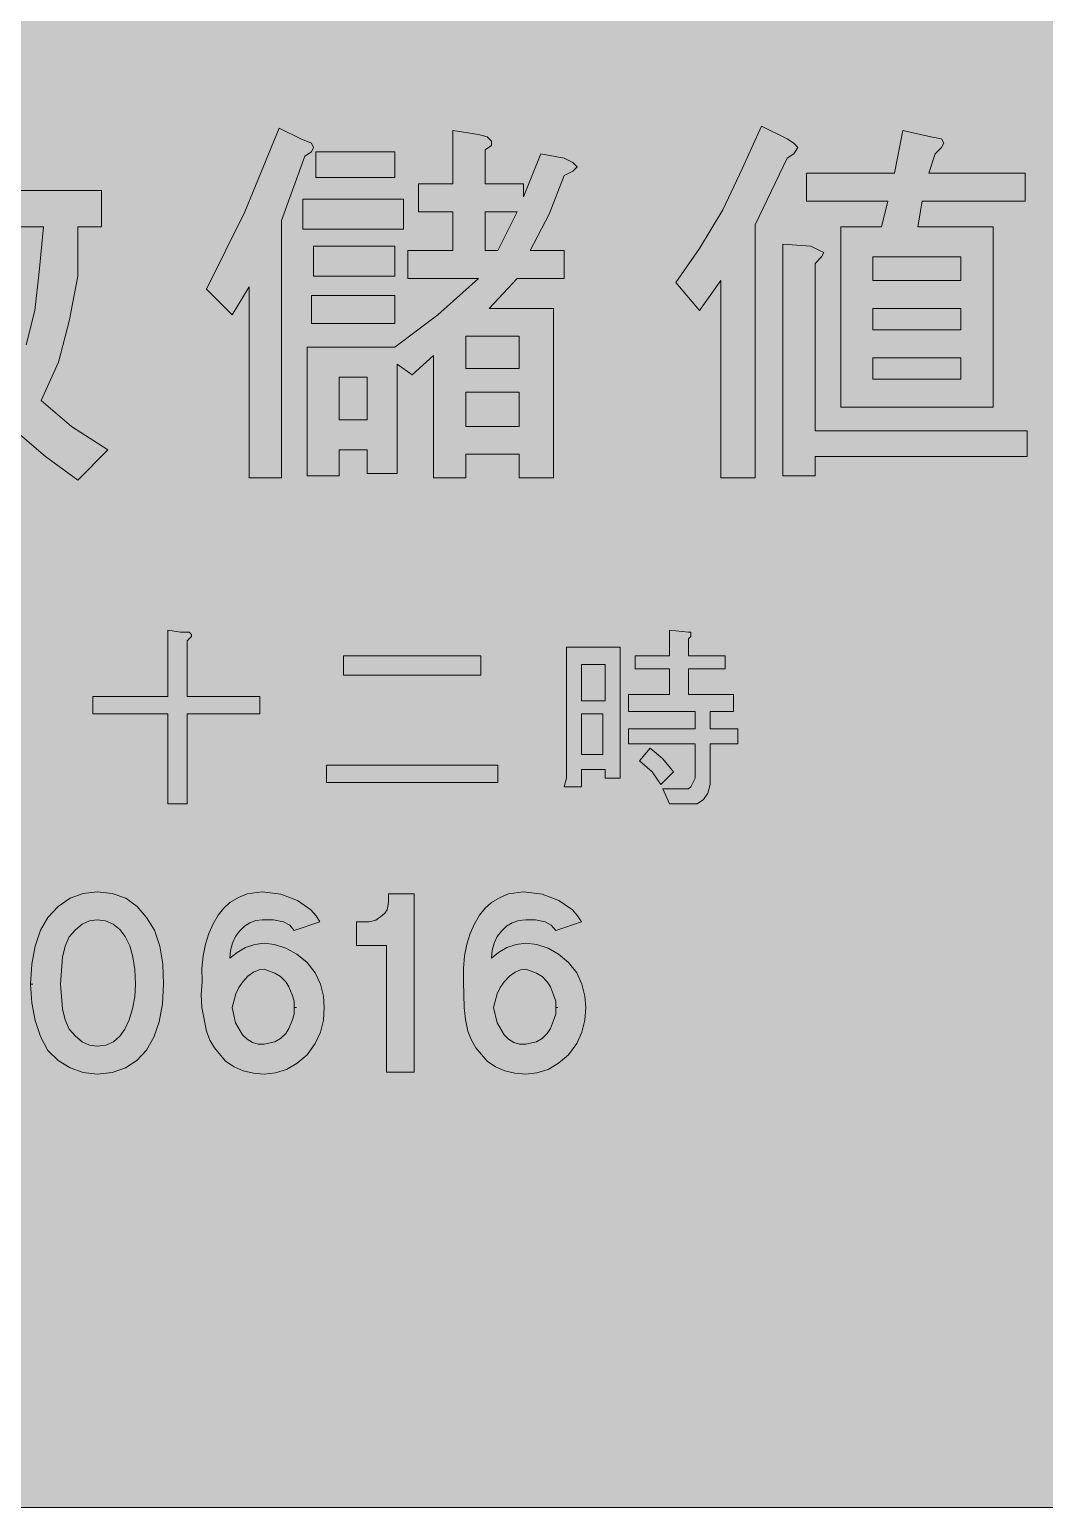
# Model space of a CAD drawing. Header units: metres. Extents: x 10 to 559, y 12 to 260.
# Drawn here: x 371.6 to 456.8, y 12.1 to 136.1 of the extents above; entities that cross this region are included whole.
import ezdxf

# ---------------------------------------------------------------- set-up
doc = ezdxf.new("R2010")
doc.units = ezdxf.units.M
for name, color, linetype, true_color in [('FILL_BLUE_0000FF', 7, 'Continuous', 0x0000ff), ('FILL_WHITE_FFFFFF', 7, 'Continuous', 0xffffff), ('STROKE_WHITE_FFFFFF', 7, 'Continuous', 0xffffff)]:
    doc.layers.add(name, color=color, linetype=linetype, true_color=true_color)

msp = doc.modelspace()

# ---------------------------------------------------------------- hatches: boundary and pattern name
at = {"layer": 'FILL_BLUE_0000FF', "true_color": 0x0000ff}
h = msp.add_hatch(color=7, dxfattribs=at)
h.dxf.hatch_style = 1
h.paths.add_polyline_path([(553.76, 259.97), (555.08, 259.58), (556.32, 258.96), (557.46, 258.12), (558.3, 256.98), (558.92, 255.74), (559.31, 254.42), (559.44, 253.08), (559.44, 19.26), (559.31, 17.91), (558.9, 16.56), (558.25, 15.32), (557.46, 14.22), (556.29, 13.28), (555.01, 12.6), (553.69, 12.2), (552.42, 12.06), (17.28, 12.06), (16.04, 12.2), (14.78, 12.6), (13.56, 13.28), (12.42, 14.22), (11.48, 15.36), (10.8, 16.61), (10.4, 17.92), (10.26, 19.26), (10.26, 253.08), (10.4, 254.41), (10.8, 255.6), (11.48, 256.93), (12.42, 258.12), (13.52, 259.04), (14.12, 259.36), (14.76, 259.56), (16.09, 259.97), (17.28, 260.1), (552.42, 260.1), (553.76, 259.97)])
at = {"layer": 'FILL_WHITE_FFFFFF', "true_color": 0xffffff}
h = msp.add_hatch(color=7, dxfattribs=at)
h.dxf.hatch_style = 1
h.paths.add_polyline_path([(389.7, 120.78), (392.58, 127.8), (394.38, 126.9), (395.28, 126.54), (395.46, 126.18), (395.28, 125.82), (394.74, 125.46), (392.76, 120.06), (392.76, 98.46), (390.06, 98.46), (390.06, 114.48), (388.62, 112.14), (386.46, 114.3), (389.7, 120.78)])
h = msp.add_hatch(color=7, dxfattribs=at)
h.dxf.hatch_style = 1
h.paths.add_polyline_path([(427.86, 117.72), (429.84, 120.96), (431.46, 124.38), (433.08, 127.98), (435.24, 126.9), (435.78, 126.54), (436.14, 126.18), (435.78, 125.64), (435.24, 125.28), (432.54, 119.7), (432.54, 98.46), (429.66, 98.46), (429.66, 115.02), (427.86, 112.5), (425.88, 114.84), (427.86, 117.72)])
h = msp.add_hatch(color=7, dxfattribs=at)
h.dxf.hatch_style = 1
h.paths.add_polyline_path([(362.16, 117.36), (363.6, 120.24), (364.68, 123.66), (365.58, 127.62), (367.92, 127.44), (368.82, 127.08), (369.18, 126.72), (369, 126.36), (368.28, 126), (367.38, 122.58), (377.64, 122.58), (377.64, 119.52), (375.66, 119.52), (375.66, 115.38), (374.94, 111.6), (374.04, 108.18), (372.6, 104.94), (375.12, 102.78), (378.18, 100.8), (375.66, 98.28), (372.96, 100.26), (370.44, 102.42), (367.92, 100.44), (363.6, 98.46), (361.62, 101.34), (363.6, 102.06), (365.4, 102.78), (367.02, 103.68), (368.46, 104.94), (367.02, 107.28), (365.94, 109.98), (365.22, 112.68), (364.86, 115.56), (367.56, 115.74), (367.92, 113.58), (368.46, 111.42), (369.36, 109.44), (370.44, 107.46), (371.34, 109.62), (372.06, 112.5), (372.42, 115.74), (372.78, 119.52), (366.66, 119.52), (365.04, 116.28), (362.7, 112.86), (360.36, 114.84), (362.16, 117.36)])
h = msp.add_hatch(color=7, dxfattribs=at)
h.dxf.hatch_style = 1
h.paths.add_polyline_path([(403.38, 115.2), (403.38, 117.54), (407.16, 117.54), (407.16, 120.78), (404.28, 120.78), (404.28, 123.12), (407.16, 123.12), (407.16, 127.62), (409.32, 127.26), (410.04, 127.08), (410.4, 126.72), (410.4, 126.36), (409.86, 126), (409.86, 123.12), (413.1, 123.12), (413.1, 122.04), (414.54, 125.64), (416.52, 125.28), (417.24, 124.92), (417.6, 124.56), (417.24, 124.2), (416.52, 123.84), (415.26, 120.6), (413.64, 117.54), (416.52, 117.54), (416.52, 115.2), (412.56, 115.2), (410.22, 112.68), (415.62, 112.68), (415.62, 98.46), (412.74, 98.46), (412.74, 100.44), (408.24, 100.44), (408.24, 98.46), (405.54, 98.46), (405.54, 108.72), (403.74, 107.1), (402.48, 108), (402.48, 98.82), (399.96, 98.82), (399.96, 100.8), (397.62, 100.8), (397.62, 98.64), (394.92, 98.64), (394.92, 109.44), (402.3, 109.44), (405.9, 112.14), (409.32, 115.2), (403.38, 115.2)])
h.paths.add_polyline_path([(412.56, 120.78), (409.86, 120.78), (409.86, 117.54), (410.94, 117.54), (412.56, 120.78)], flags=16)
h.paths.add_polyline_path([(397.62, 103.32), (399.96, 103.32), (399.96, 106.92), (397.62, 106.92), (397.62, 103.32)], flags=16)
h.paths.add_polyline_path([(408.24, 110.34), (408.24, 107.64), (412.74, 107.64), (412.74, 110.34), (408.24, 110.34)], flags=16)
h.paths.add_polyline_path([(412.74, 105.66), (408.24, 105.66), (408.24, 102.78), (412.74, 102.78), (412.74, 105.66)], flags=16)
h = msp.add_hatch(color=7, dxfattribs=at)
h.dxf.hatch_style = 1
h.paths.add_polyline_path([(448.2, 126.9), (448.38, 126.54), (448.2, 126.18), (447.66, 125.64), (447.12, 124.02), (455.22, 124.02), (455.22, 121.68), (446.58, 121.68), (446.22, 119.52), (452.52, 119.52), (452.52, 104.4), (439.74, 104.4), (439.74, 119.52), (443.16, 119.52), (443.7, 121.68), (436.86, 121.68), (436.86, 124.02), (444.24, 124.02), (444.96, 127.62), (447.3, 127.08), (448.2, 126.9)])
h.paths.add_polyline_path([(442.44, 110.88), (449.82, 110.88), (449.82, 112.68), (442.44, 112.68), (442.44, 110.88)], flags=16)
h.paths.add_polyline_path([(442.44, 108.54), (442.44, 106.74), (449.82, 106.74), (449.82, 108.54), (442.44, 108.54)], flags=16)
h.paths.add_polyline_path([(449.82, 117), (442.44, 117), (442.44, 115.02), (449.82, 115.02), (449.82, 117)], flags=16)
h = msp.add_hatch(color=7, dxfattribs=at)
h.dxf.hatch_style = 1
h.paths.add_polyline_path([(402.3, 125.82), (402.3, 123.66), (395.64, 123.66), (395.64, 125.82), (402.3, 125.82)])
h = msp.add_hatch(color=7, dxfattribs=at)
h.dxf.hatch_style = 1
h.paths.add_polyline_path([(403.02, 121.86), (403.02, 119.34), (394.56, 119.34), (394.56, 121.86), (403.02, 121.86)])
h = msp.add_hatch(color=7, dxfattribs=at)
h.dxf.hatch_style = 1
h.paths.add_polyline_path([(402.3, 117.9), (402.3, 115.38), (395.46, 115.38), (395.46, 117.9), (402.3, 117.9)])
h = msp.add_hatch(color=7, dxfattribs=at)
h.dxf.hatch_style = 1
h.paths.add_polyline_path([(437.94, 117.54), (438.3, 117.36), (438.12, 117), (437.58, 116.46), (437.58, 102.42), (455.4, 102.42), (455.4, 100.26), (437.58, 100.26), (437.58, 98.64), (434.88, 98.64), (434.88, 118.08), (437.22, 117.9), (437.94, 117.54)])
h = msp.add_hatch(color=7, dxfattribs=at)
h.dxf.hatch_style = 1
h.paths.add_polyline_path([(402.3, 113.76), (402.3, 111.42), (395.28, 111.42), (395.28, 113.76), (402.3, 113.76)])
h = msp.add_hatch(color=7, dxfattribs=at)
h.dxf.hatch_style = 1
h.paths.add_polyline_path([(385.02, 85.5), (385.2, 85.32), (385.2, 85.14), (384.84, 84.78), (384.84, 80.1), (390.96, 80.1), (390.96, 78.66), (384.84, 78.66), (384.84, 71.1), (383.22, 71.1), (383.22, 78.66), (376.92, 78.66), (376.92, 80.1), (383.22, 80.1), (383.22, 85.68), (384.3, 85.5), (385.02, 85.5)])
h = msp.add_hatch(color=7, dxfattribs=at)
h.dxf.hatch_style = 1
h.paths.add_polyline_path([(425.34, 82.44), (422.46, 82.44), (422.46, 83.52), (425.34, 83.52), (425.34, 85.68), (426.96, 85.5), (427.14, 85.5), (427.14, 85.14), (426.96, 84.96), (426.96, 83.52), (430.02, 83.52), (430.02, 82.44), (426.96, 82.44), (426.96, 80.28), (430.74, 80.28), (430.74, 78.84), (428.76, 78.84), (428.76, 77.4), (431.1, 77.4), (431.1, 76.14), (428.76, 76.14), (428.76, 72.72), (428.58, 72), (428.22, 71.46), (427.68, 71.1), (425.34, 71.1), (424.8, 72.36), (426.96, 72.36), (427.14, 72.54), (427.5, 73.26), (427.5, 76.14), (421.92, 76.14), (421.92, 77.4), (427.5, 77.4), (427.5, 78.84), (421.92, 78.84), (421.92, 80.28), (425.34, 80.28), (425.34, 82.44)])
h = msp.add_hatch(color=7, dxfattribs=at)
h.dxf.hatch_style = 1
h.paths.add_polyline_path([(409.5, 83.52), (409.5, 81.9), (397.98, 81.9), (397.98, 83.52), (409.5, 83.52)])
h = msp.add_hatch(color=7, dxfattribs=at)
h.dxf.hatch_style = 1
h.paths.add_polyline_path([(419.94, 73.26), (419.94, 73.98), (417.96, 73.98), (417.96, 72.54), (416.52, 72.54), (416.7, 73.26), (416.7, 84.24), (421.2, 84.24), (421.2, 73.26), (419.94, 73.26)])
h.paths.add_polyline_path([(417.96, 82.8), (417.96, 79.74), (419.94, 79.74), (419.94, 82.8), (417.96, 82.8)], flags=16)
h.paths.add_polyline_path([(419.76, 78.66), (417.96, 78.66), (417.96, 75.24), (419.76, 75.24), (419.76, 78.66)], flags=16)
h = msp.add_hatch(color=7, dxfattribs=at)
h.dxf.hatch_style = 1
h.paths.add_polyline_path([(424.8, 74.88), (425.7, 73.8), (424.62, 72.72), (423.9, 73.8), (422.82, 74.7), (423.72, 75.78), (424.8, 74.88)])
h = msp.add_hatch(color=7, dxfattribs=at)
h.dxf.hatch_style = 1
h.paths.add_polyline_path([(410.94, 74.34), (410.94, 72.9), (396.54, 72.9), (396.54, 74.34), (410.94, 74.34)])
h = msp.add_hatch(color=7, dxfattribs=at)
h.dxf.hatch_style = 1
h.paths.add_polyline_path([(372.54, 60.49), (373.14, 61.56), (374.01, 62.5), (375.01, 63.18), (376.1, 63.58), (377.28, 63.72), (378.56, 63.58), (379.69, 63.18), (380.65, 62.5), (381.42, 61.56), (382.1, 60.49), (382.54, 59.17), (382.79, 57.66), (382.86, 55.98), (382.77, 54.31), (382.49, 52.82), (382.04, 51.53), (381.42, 50.44), (380.63, 49.58), (379.67, 48.94), (378.55, 48.55), (377.28, 48.42), (376.1, 48.55), (375.01, 48.94), (374.01, 49.56), (373.14, 50.4), (372.54, 51.58), (372.08, 52.92), (371.8, 54.4), (371.7, 55.98), (371.8, 57.66), (372.08, 59.17), (372.54, 60.49)])
h.paths.add_polyline_path([(378.65, 51.14), (379.18, 51.6), (379.62, 52.2), (379.99, 52.97), (380.27, 53.89), (380.46, 54.91), (380.52, 55.98), (380.46, 57.19), (380.29, 58.27), (380.02, 59.19), (379.64, 59.96), (379.18, 60.57), (378.62, 61.02), (377.99, 61.29), (377.28, 61.38), (376.64, 61.28), (376.04, 61), (375.48, 60.54), (374.94, 59.94), (374.6, 59.17), (374.38, 58.23), (374.22, 55.98), (374.38, 53.89), (374.6, 52.97), (374.94, 52.2), (375.48, 51.6), (376.04, 51.14), (376.64, 50.86), (377.28, 50.76), (378.03, 50.86), (378.65, 51.14)], flags=16)
h = msp.add_hatch(color=7, dxfattribs=at)
h.dxf.hatch_style = 1
h.paths.add_polyline_path([(389.56, 48.69), (388.79, 49.03), (388.08, 49.5), (387.13, 50.63), (386.76, 51.27), (386.46, 52.02), (386.08, 54.02), (386.03, 55.08), (386.1, 56.16), (386.09, 57.28), (386.19, 58.34), (386.38, 59.33), (386.66, 60.23), (387.02, 61.04), (387.44, 61.75), (387.92, 62.35), (388.44, 62.82), (389.16, 63.25), (389.88, 63.54), (391.14, 63.72), (392.71, 63.53), (394.11, 63), (395.24, 62.2), (395.67, 61.72), (396, 61.2), (393.84, 60.48), (393.46, 60.91), (392.94, 61.2), (392.11, 61.36), (391.14, 61.38), (390.61, 61.31), (390.11, 61.13), (389.65, 60.83), (389.25, 60.43), (388.91, 59.96), (388.66, 59.41), (388.5, 58.8), (388.44, 58.14), (389.04, 58.64), (389.74, 59.04), (390.52, 59.3), (391.32, 59.4), (392.19, 59.3), (393.12, 58.99), (394.05, 58.49), (394.92, 57.78), (395.6, 56.91), (396.04, 55.96), (396.29, 54.97), (396.36, 54), (396.29, 52.95), (396.04, 51.95), (395.6, 50.99), (394.92, 50.04), (394.08, 49.33), (393.19, 48.82), (392.26, 48.52), (391.32, 48.42), (390.41, 48.49), (389.56, 48.69)])
h.paths.add_polyline_path([(393.84, 54.07), (393.84, 54.18), (393.84, 54.36), (393.84, 54.54), (393.66, 55.08), (393.39, 55.75), (393.12, 56.16), (392.69, 56.61), (392.22, 56.9), (391.32, 57.24), (390.89, 57.17), (390.42, 56.97), (389.95, 56.63), (389.52, 56.16), (389.18, 55.7), (388.93, 55.15), (388.62, 54), (388.92, 52.74), (389.5, 51.73), (389.88, 51.35), (390.32, 51.09), (390.8, 50.95), (391.32, 50.94), (392.22, 51.12), (392.69, 51.4), (393.12, 51.84), (393.39, 52.24), (393.66, 52.92), (393.84, 53.46), (393.84, 53.64), (393.84, 53.71), (393.84, 53.82), (393.84, 54), (393.84, 54.07)], flags=16)
h = msp.add_hatch(color=7, dxfattribs=at)
h.dxf.hatch_style = 1
h.paths.add_polyline_path([(401.58, 48.6), (401.58, 59.22), (399.06, 59.22), (399.06, 61.2), (400.14, 61.2), (400.68, 61.33), (401.22, 61.74), (401.46, 61.93), (401.63, 62.21), (401.76, 62.82), (401.76, 63.54), (403.92, 63.54), (403.92, 48.6), (401.58, 48.6)])
h = msp.add_hatch(color=7, dxfattribs=at)
h.dxf.hatch_style = 1
h.paths.add_polyline_path([(411.52, 48.69), (410.75, 49.03), (410.04, 49.5), (409.09, 50.63), (408.72, 51.27), (408.42, 52.02), (408.21, 53), (408.1, 54.02), (408.06, 56.16), (408.05, 57.28), (408.15, 58.34), (408.34, 59.33), (408.62, 60.23), (408.98, 61.04), (409.4, 61.75), (409.88, 62.35), (410.4, 62.82), (411.12, 63.25), (411.84, 63.54), (413.1, 63.72), (414.67, 63.53), (416.07, 63), (417.2, 62.2), (417.63, 61.72), (417.96, 61.2), (415.8, 60.48), (415.42, 60.91), (414.9, 61.2), (414.09, 61.36), (413.28, 61.38), (412.69, 61.31), (412.15, 61.13), (411.66, 60.83), (411.23, 60.43), (410.88, 59.96), (410.62, 59.41), (410.46, 58.8), (410.4, 58.14), (411, 58.64), (411.7, 59.04), (412.48, 59.3), (413.28, 59.4), (414.22, 59.3), (415.15, 58.99), (416.04, 58.49), (416.88, 57.78), (417.56, 56.91), (418, 55.96), (418.25, 54.97), (418.32, 54), (418.25, 52.95), (418, 51.95), (417.56, 50.99), (416.88, 50.04), (416.04, 49.33), (415.15, 48.82), (414.22, 48.52), (413.28, 48.42), (412.37, 48.49), (411.52, 48.69)])
h.paths.add_polyline_path([(415.8, 54.07), (415.8, 54.18), (415.8, 54.36), (415.8, 54.54), (415.62, 55.08), (415.35, 55.75), (415.08, 56.16), (414.65, 56.61), (414.18, 56.9), (413.28, 57.24), (412.85, 57.17), (412.38, 56.97), (411.91, 56.63), (411.48, 56.16), (411.14, 55.7), (410.89, 55.15), (410.58, 54), (410.88, 52.74), (411.46, 51.73), (411.84, 51.35), (412.28, 51.09), (412.76, 50.95), (413.28, 50.94), (414.18, 51.12), (414.65, 51.4), (415.08, 51.84), (415.35, 52.24), (415.62, 52.92), (415.8, 53.46), (415.8, 53.64), (415.8, 53.71), (415.8, 53.82), (415.8, 54), (415.8, 54.07)], flags=16)

# ---------------------------------------------------------------- linework, layer by layer
at = {"layer": 'FILL_BLUE_0000FF', "lineweight": 0, "true_color": 0x0000ff}
msp.add_lwpolyline([(17.28, 260.1), (552.42, 260.1), (553.76, 259.97), (555.08, 259.58), (556.32, 258.96), (557.46, 258.12), (558.3, 256.98), (558.92, 255.74), (559.31, 254.42), (559.44, 253.08), (559.44, 19.26), (559.31, 17.91), (558.9, 16.56), (558.25, 15.32), (557.46, 14.22), (556.29, 13.28), (555.01, 12.6), (553.69, 12.2), (552.42, 12.06), (17.28, 12.06)], dxfattribs=at)
at = {"layer": 'FILL_WHITE_FFFFFF', "lineweight": 0, "true_color": 0xffffff}
for points in [[(389.7, 120.78), (392.58, 127.8), (394.38, 126.9), (395.28, 126.54), (395.46, 126.18), (395.28, 125.82), (394.74, 125.46), (392.76, 120.06), (392.76, 98.46), (390.06, 98.46), (390.06, 114.48), (388.62, 112.14), (386.46, 114.3)], [(427.86, 117.72), (429.84, 120.96), (431.46, 124.38), (433.08, 127.98), (435.24, 126.9), (435.78, 126.54), (436.14, 126.18), (435.78, 125.64), (435.24, 125.28), (432.54, 119.7), (432.54, 98.46), (429.66, 98.46), (429.66, 115.02), (427.86, 112.5), (425.88, 114.84)], [(403.38, 115.2), (403.38, 117.54), (407.16, 117.54), (407.16, 120.78), (404.28, 120.78), (404.28, 123.12), (407.16, 123.12), (407.16, 127.62), (409.32, 127.26), (410.04, 127.08), (410.4, 126.72), (410.4, 126.36), (409.86, 126), (409.86, 123.12), (413.1, 123.12), (413.1, 122.04), (414.54, 125.64), (416.52, 125.28), (417.24, 124.92), (417.6, 124.56), (417.24, 124.2), (416.52, 123.84), (415.26, 120.6), (413.64, 117.54), (416.52, 117.54), (416.52, 115.2), (412.56, 115.2), (410.22, 112.68), (415.62, 112.68), (415.62, 98.46), (412.74, 98.46), (412.74, 100.44), (408.24, 100.44), (408.24, 98.46), (405.54, 98.46), (405.54, 108.72), (403.74, 107.1), (402.48, 108), (402.48, 98.82), (399.96, 98.82), (399.96, 100.8), (397.62, 100.8), (397.62, 98.64), (394.92, 98.64), (394.92, 109.44), (402.3, 109.44), (405.9, 112.14), (409.32, 115.2)], [(448.2, 126.9), (448.38, 126.54), (448.2, 126.18), (447.66, 125.64), (447.12, 124.02), (455.22, 124.02), (455.22, 121.68), (446.58, 121.68), (446.22, 119.52), (452.52, 119.52), (452.52, 104.4), (439.74, 104.4), (439.74, 119.52), (443.16, 119.52), (443.7, 121.68), (436.86, 121.68), (436.86, 124.02), (444.24, 124.02), (444.96, 127.62), (447.3, 127.08)], [(402.3, 125.82), (402.3, 123.66), (395.64, 123.66), (395.64, 125.82)], [(403.02, 121.86), (403.02, 119.34), (394.56, 119.34), (394.56, 121.86)], [(412.56, 120.78), (409.86, 120.78), (409.86, 117.54), (410.94, 117.54)], [(402.3, 117.9), (402.3, 115.38), (395.46, 115.38), (395.46, 117.9)], [(437.94, 117.54), (438.3, 117.36), (438.12, 117), (437.58, 116.46), (437.58, 102.42), (455.4, 102.42), (455.4, 100.26), (437.58, 100.26), (437.58, 98.64), (434.88, 98.64), (434.88, 118.08), (437.22, 117.9)], [(449.82, 117), (442.44, 117), (442.44, 115.02), (449.82, 115.02)], [(402.3, 113.76), (402.3, 111.42), (395.28, 111.42), (395.28, 113.76)], [(442.44, 110.88), (449.82, 110.88), (449.82, 112.68), (442.44, 112.68)], [(408.24, 110.34), (408.24, 107.64), (412.74, 107.64), (412.74, 110.34)], [(442.44, 108.54), (442.44, 106.74), (449.82, 106.74), (449.82, 108.54)], [(397.62, 103.32), (399.96, 103.32), (399.96, 106.92), (397.62, 106.92)], [(412.74, 105.66), (408.24, 105.66), (408.24, 102.78), (412.74, 102.78)], [(385.02, 85.5), (385.2, 85.32), (385.2, 85.14), (384.84, 84.78), (384.84, 80.1), (390.96, 80.1), (390.96, 78.66), (384.84, 78.66), (384.84, 71.1), (383.22, 71.1), (383.22, 78.66), (376.92, 78.66), (376.92, 80.1), (383.22, 80.1), (383.22, 85.68), (384.3, 85.5)], [(425.34, 82.44), (422.46, 82.44), (422.46, 83.52), (425.34, 83.52), (425.34, 85.68), (426.96, 85.5), (427.14, 85.5), (427.14, 85.14), (426.96, 84.96), (426.96, 83.52), (430.02, 83.52), (430.02, 82.44), (426.96, 82.44), (426.96, 80.28), (430.74, 80.28), (430.74, 78.84), (428.76, 78.84), (428.76, 77.4), (431.1, 77.4), (431.1, 76.14), (428.76, 76.14), (428.76, 72.72), (428.58, 72), (428.22, 71.46), (427.68, 71.1), (425.34, 71.1), (424.8, 72.36), (426.96, 72.36), (427.14, 72.54), (427.5, 73.26), (427.5, 76.14), (421.92, 76.14), (421.92, 77.4), (427.5, 77.4), (427.5, 78.84), (421.92, 78.84), (421.92, 80.28), (425.34, 80.28)], [(409.5, 83.52), (409.5, 81.9), (397.98, 81.9), (397.98, 83.52)], [(419.94, 73.26), (419.94, 73.98), (417.96, 73.98), (417.96, 72.54), (416.52, 72.54), (416.7, 73.26), (416.7, 84.24), (421.2, 84.24), (421.2, 73.26)], [(417.96, 82.8), (417.96, 79.74), (419.94, 79.74), (419.94, 82.8)], [(419.76, 78.66), (417.96, 78.66), (417.96, 75.24), (419.76, 75.24)], [(424.8, 74.88), (425.7, 73.8), (424.62, 72.72), (423.9, 73.8), (422.82, 74.7), (423.72, 75.78)], [(410.94, 74.34), (410.94, 72.9), (396.54, 72.9), (396.54, 74.34)], [(372.54, 60.49), (373.14, 61.56), (374.01, 62.5), (375.01, 63.18), (376.1, 63.58), (377.28, 63.72), (378.56, 63.58), (379.69, 63.18), (380.65, 62.5), (381.42, 61.56), (382.1, 60.49), (382.54, 59.17), (382.79, 57.66), (382.86, 55.98), (382.77, 54.31), (382.49, 52.82), (382.04, 51.53), (381.42, 50.44), (380.63, 49.58), (379.67, 48.94), (378.55, 48.55), (377.28, 48.42), (376.1, 48.55), (375.01, 48.94), (374.01, 49.56), (373.14, 50.4), (372.54, 51.58), (372.08, 52.92), (371.8, 54.4), (371.7, 55.98), (371.8, 57.66), (372.08, 59.17)], [(389.56, 48.69), (388.79, 49.03), (388.08, 49.5), (387.13, 50.63), (386.76, 51.27), (386.46, 52.02), (386.08, 54.02), (386.03, 55.08), (386.1, 56.16), (386.09, 57.28), (386.19, 58.34), (386.38, 59.33), (386.66, 60.23), (387.02, 61.04), (387.44, 61.75), (387.92, 62.35), (388.44, 62.82), (389.16, 63.25), (389.88, 63.54), (391.14, 63.72), (392.71, 63.53), (394.11, 63), (395.24, 62.2), (395.67, 61.72), (396, 61.2), (393.84, 60.48), (393.46, 60.91), (392.94, 61.2), (392.11, 61.36), (391.14, 61.38), (390.61, 61.31), (390.11, 61.13), (389.65, 60.83), (389.25, 60.43), (388.91, 59.96), (388.66, 59.41), (388.5, 58.8), (388.44, 58.14), (389.04, 58.64), (389.74, 59.04), (390.52, 59.3), (391.32, 59.4), (392.19, 59.3), (393.12, 58.99), (394.05, 58.49), (394.92, 57.78), (395.6, 56.91), (396.04, 55.96), (396.29, 54.97), (396.36, 54), (396.29, 52.95), (396.04, 51.95), (395.6, 50.99), (394.92, 50.04), (394.08, 49.33), (393.19, 48.82), (392.26, 48.52), (391.32, 48.42), (390.41, 48.49)], [(401.58, 48.6), (401.58, 59.22), (399.06, 59.22), (399.06, 61.2), (400.14, 61.2), (400.68, 61.33), (401.22, 61.74), (401.46, 61.93), (401.63, 62.21), (401.76, 62.82), (401.76, 63.54), (403.92, 63.54), (403.92, 48.6)], [(411.52, 48.69), (410.75, 49.03), (410.04, 49.5), (409.09, 50.63), (408.72, 51.27), (408.42, 52.02), (408.21, 53), (408.1, 54.02), (408.06, 56.16), (408.05, 57.28), (408.15, 58.34), (408.34, 59.33), (408.62, 60.23), (408.98, 61.04), (409.4, 61.75), (409.88, 62.35), (410.4, 62.82), (411.12, 63.25), (411.84, 63.54), (413.1, 63.72), (414.67, 63.53), (416.07, 63), (417.2, 62.2), (417.63, 61.72), (417.96, 61.2), (415.8, 60.48), (415.42, 60.91), (414.9, 61.2), (414.09, 61.36), (413.28, 61.38), (412.69, 61.31), (412.15, 61.13), (411.66, 60.83), (411.23, 60.43), (410.88, 59.96), (410.62, 59.41), (410.46, 58.8), (410.4, 58.14), (411, 58.64), (411.7, 59.04), (412.48, 59.3), (413.28, 59.4), (414.22, 59.3), (415.15, 58.99), (416.04, 58.49), (416.88, 57.78), (417.56, 56.91), (418, 55.96), (418.25, 54.97), (418.32, 54), (418.25, 52.95), (418, 51.95), (417.56, 50.99), (416.88, 50.04), (416.04, 49.33), (415.15, 48.82), (414.22, 48.52), (413.28, 48.42), (412.37, 48.49)], [(378.65, 51.14), (379.18, 51.6), (379.62, 52.2), (379.99, 52.97), (380.27, 53.89), (380.46, 54.91), (380.52, 55.98), (380.46, 57.19), (380.29, 58.27), (380.02, 59.19), (379.64, 59.96), (379.18, 60.57), (378.62, 61.02), (377.99, 61.29), (377.28, 61.38), (376.64, 61.28), (376.04, 61), (375.48, 60.54), (374.94, 59.94), (374.6, 59.17), (374.38, 58.23), (374.22, 55.98), (374.38, 53.89), (374.6, 52.97), (374.94, 52.2), (375.48, 51.6), (376.04, 51.14), (376.64, 50.86), (377.28, 50.76), (378.03, 50.86)], [(393.84, 54.07), (393.84, 54.18), (393.84, 54.36), (393.84, 54.54), (393.66, 55.08), (393.39, 55.75), (393.12, 56.16), (392.69, 56.61), (392.22, 56.9), (391.32, 57.24), (390.89, 57.17), (390.42, 56.97), (389.95, 56.63), (389.52, 56.16), (389.18, 55.7), (388.93, 55.15), (388.62, 54), (388.92, 52.74), (389.5, 51.73), (389.88, 51.35), (390.32, 51.09), (390.8, 50.95), (391.32, 50.94), (392.22, 51.12), (392.69, 51.4), (393.12, 51.84), (393.39, 52.24), (393.66, 52.92), (393.84, 53.46), (393.84, 53.64), (393.84, 53.71), (393.84, 53.82), (393.84, 54)], [(415.8, 54.07), (415.8, 54.18), (415.8, 54.36), (415.8, 54.54), (415.62, 55.08), (415.35, 55.75), (415.08, 56.16), (414.65, 56.61), (414.18, 56.9), (413.28, 57.24), (412.85, 57.17), (412.38, 56.97), (411.91, 56.63), (411.48, 56.16), (411.14, 55.7), (410.89, 55.15), (410.58, 54), (410.88, 52.74), (411.46, 51.73), (411.84, 51.35), (412.28, 51.09), (412.76, 50.95), (413.28, 50.94), (414.18, 51.12), (414.65, 51.4), (415.08, 51.84), (415.35, 52.24), (415.62, 52.92), (415.8, 53.46), (415.8, 53.64), (415.8, 53.71), (415.8, 53.82), (415.8, 54)]]:
    msp.add_lwpolyline(points, close=True, dxfattribs=at)
for points in [[(367.38, 122.58), (377.64, 122.58), (377.64, 119.52), (375.66, 119.52), (375.66, 115.38), (374.94, 111.6), (374.04, 108.18), (372.6, 104.94), (375.12, 102.78), (378.18, 100.8), (375.66, 98.28), (372.96, 100.26), (370.44, 102.42)], [(371.34, 109.62), (372.06, 112.5), (372.42, 115.74), (372.78, 119.52), (366.66, 119.52)]]:
    msp.add_lwpolyline(points, dxfattribs=at)
at = {"layer": 'STROKE_WHITE_FFFFFF', "lineweight": 0, "true_color": 0xffffff}
for points in [[(371.7, 55.98), (371.88, 55.98)], [(371.7, 55.98), (371.88, 55.98)], [(371.7, 55.98), (371.88, 55.98)], [(371.7, 55.98), (371.88, 55.98)], [(371.7, 55.98), (371.88, 55.98)], [(371.7, 55.98), (371.88, 55.98)], [(371.7, 55.98), (371.88, 55.98)], [(371.7, 55.98), (371.88, 55.98)], [(371.7, 55.98), (371.88, 55.98)], [(371.7, 55.98), (371.88, 55.98)], [(371.7, 55.98), (371.88, 55.98)], [(393.84, 54), (394.02, 54)], [(393.84, 54), (394.02, 54)], [(393.84, 54), (394.02, 54)], [(393.84, 54), (394.02, 54)], [(393.84, 54), (394.02, 54)], [(393.84, 54), (394.02, 54)], [(415.8, 54), (415.98, 54)], [(415.8, 54), (415.98, 54)], [(415.8, 54), (415.98, 54)], [(415.8, 54), (415.98, 54)], [(415.8, 54), (415.98, 54)], [(415.8, 54), (415.98, 54)]]:
    msp.add_lwpolyline(points, dxfattribs=at)

doc.saveas('drawing.dxf')
